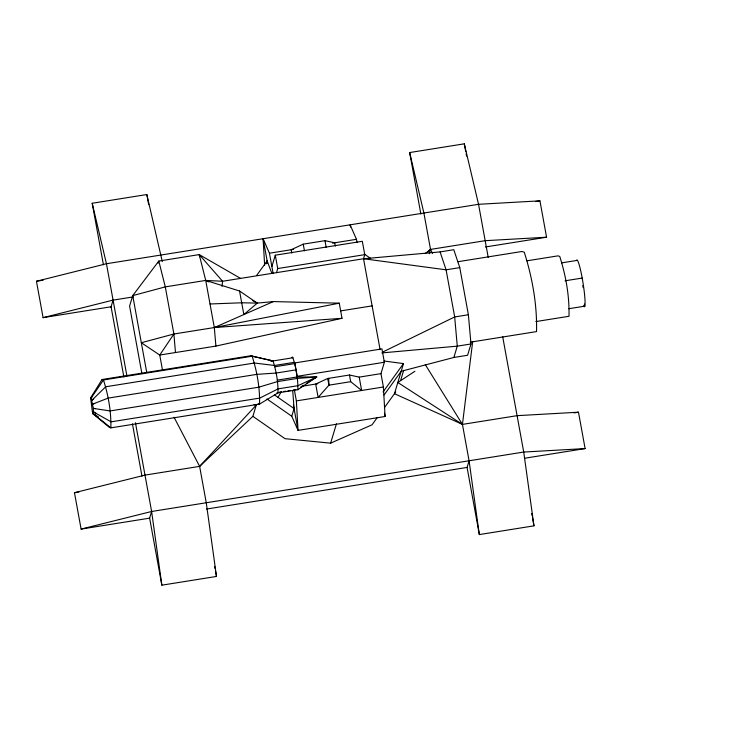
<?xml version="1.0" encoding="UTF-8"?>
<svg xmlns="http://www.w3.org/2000/svg" width="729" height="729" viewBox="0 0 729 729"><rect width="100%" height="100%" fill="white"/><g stroke="black" fill="none" stroke-linecap="round" stroke-linejoin="round"><path stroke-width="1.09" d="M277.011 392.576L277.968 392.876C278.241 382.096 276.291 371.207 273.038 360.946L250.749 355.761L102.042 379.517L90.633 397.925L92.355 411.621L93.102 413.89L109.432 427.404L110.863 427.859L259.56 404.103L277.968 392.876L297.842 389.696L316.678 376.984L297.113 376.966L277.239 380.137M297.842 389.696C298.115 378.916 296.165 368.036 292.912 357.775A16.74 1.722 80.9 0 0 291.964 357.474M222.026 286.433L222.582 281.266L199.227 254.594L158.794 261.055L132.733 295.619L129.589 306.071L141.927 373.713M472.702 341.5L462.441 424.396L469.075 460.774L479.327 534.576L533.965 525.846L523.723 452.044L502.655 336.534M110.89 307.401L113.077 300.12L133.289 296.894M158.166 263.142L158.794 261.055L165.292 286.88L173.894 334L175.479 352.535M174.076 417.298L199.628 466.378L206.261 502.755L216.486 576.448L161.847 585.177L149.627 518.146L151.623 511.485L135.439 422.72M266.276 263.752L267.133 260.882L271.917 273.585M271.871 266.577L275.289 255.186L362.313 241.29L364.755 254.649L363.525 258.749L380.11 349.72M276.491 272.655L277.722 268.545L275.289 255.186M149.627 518.146L81.101 529.09L74.467 492.713L144.989 475.108L199.628 466.378L252.89 416.332L256.262 405.096L254.038 404.613M266.978 398.982L291.773 416.232L298.052 430.392L385.076 416.496L383.399 386.999L380.966 373.64L384.374 362.258L381.941 348.899L294.871 362.942L294.671 363.607L274.797 366.778M297.113 376.966L294.871 362.942M291.773 416.232L294.069 408.568L292.739 390.826M252.89 416.332L285.03 438.685L330.629 443.159L336.452 423.768M429.235 253.738L430.529 249.409L423.895 213.032L409.662 152.552L464.3 143.823L478.543 204.302L488.22 257.401M383.955 361.001L403.492 363.598L394.462 393.715L462.441 424.396L517.089 415.667L578.48 412.204L585.114 448.581L525.062 458.177M400.795 379.937L403.675 370.314M384.065 395.018L401.196 371.261L453.885 357.465L457.274 346.157L454.677 316.942L446.084 269.812L440.088 251.906L363.525 258.749L222.582 281.266L205.724 280.419L165.292 286.88L132.733 295.619L146.729 372.382M440.088 251.906L453.793 249.71L459.789 267.625L468.382 314.755L470.98 343.97L467.59 355.269L453.885 357.465M479.327 534.576L467.079 467.435L469.075 460.774M278.004 397.387L281.376 391.591M173.894 334L141.326 342.739L159.751 355.05L215.912 346.084L342.019 318.309L339.258 303.182L214.317 327.549L173.894 334L159.751 355.05L162.458 369.867M102.042 379.517L103.472 379.964C108.348 395.355 111.273 411.685 110.863 427.859L93.576 414.036L93.321 408.395L91.116 398.07L103.472 379.964L252.17 356.217L273.038 360.946M256.599 275.498L267.133 260.882M383.071 391.929L403.492 363.598M377.33 417.48L372.063 424.788L330.629 443.159M384.575 407.42L395.71 391.974M91.116 398.07L90.633 397.925L92.064 396.23M199.628 466.378L256.262 405.096M428.078 251.724L430.529 249.409L485.177 240.688L546.568 237.217L539.934 200.84L478.543 204.302L106.443 263.743L36.45 281.257L43.084 317.644L111.081 306.781L123.884 376.993M339.258 303.182L273.375 301.578L257.264 303.109L243.851 314.563L239.549 290.999L205.724 280.419L199.227 254.594L240.552 278.396M90.633 397.925L92.355 396.54M425.189 253.574L430.529 249.409L432.616 253.419M93.604 399L91.854 400.339L105.696 386.771L254.403 363.024L274.523 365.484L294.398 362.313M414.919 371.252L397.824 382.488L462.441 424.396L425.262 364.591M300.658 387.035L303.483 385.258M306.308 383.49L316.678 376.984L297.332 378.424L277.457 381.595L258.804 387.19L110.106 410.946L93.321 408.395L95.481 408.577M382.734 352.016L454.677 316.942L468.382 314.755M335.322 246.129L334.711 242.784L324.988 240.679L303.228 244.16L291.19 249.737L291.8 253.081M327.722 378.488L315.693 384.065L318.126 397.423L328.943 385.167L350.695 381.686L361.639 390.48L359.206 377.121L349.483 375.007L327.722 378.488L328.943 385.167L328.661 378.333M273.375 301.578L214.317 327.549L215.912 346.084M314.545 377.768L316.678 376.984L314.509 377.33M94.688 403.447L92.665 404.121L108.129 398.116L256.827 374.36L276.145 373.048L296.01 369.867M314.518 377.64L316.678 376.984L298.006 385.687L278.132 388.858L259.806 398.08L111.109 421.836L93.658 412.031L95.745 412.878M43.084 317.644L113.077 300.12M81.101 529.09L151.623 511.485L523.723 452.044L585.114 448.581M297.304 376.301L384.374 362.258M103.427 264.8L92.2 203.263L146.839 194.534L162.294 261.629M36.45 281.257L43.139 280.191M535.487 201.55L539.934 200.84M264.645 265.228L263.096 238.72L269.438 253.218L293.368 249.391M332.533 243.14L356.463 239.312L357.073 242.657M277.722 268.545L364.755 254.649M485.405 246.985L546.568 237.217M457.885 261.72L521.918 251.496L524.279 252.243C532.352 277.749 537.209 304.804 536.526 331.604L470.241 342.183M459.789 267.625L446.084 269.812L363.525 258.749M527.021 260.809L557.967 255.861L559.754 256.426C565.85 275.662 569.513 296.074 568.994 316.286L535.833 321.58M561.458 262.905L576.448 260.508A23.72 2.442 80.9 0 1 583.218 284.164A23.72 2.442 80.9 0 1 583.428 305.743M340.662 310.9L372.118 305.879M565.057 280.811L582.189 278.068M568.711 308.732L584.776 306.162L584.385 304.02M270.833 361.302L292.912 357.775M470.98 343.97L457.274 346.157L381.832 352.909M302.635 386.151L317.862 383.718M359.206 377.121L380.966 373.64M279.225 392.22L281.43 391.865M283.636 391.519L285.85 391.163M288.055 390.808L290.26 390.462M293.577 389.924L295.783 389.578M293.459 405.224L298.052 430.392L296.366 400.904L383.399 386.999M74.467 492.713L78.96 491.993M574.033 412.915L578.48 412.204M206.507 509.061L467.079 467.435M342.019 318.309L214.317 327.549L205.724 280.419L208.74 281.932M210.025 303.984L241.7 302.781L257.264 303.109L239.549 290.999M250.749 355.761L252.17 356.217C257.045 371.608 259.98 387.937 259.56 404.103L258.139 403.656M95.891 415.576L93.102 413.89L98.442 416.915M93.102 413.89L95.144 414.637M252.453 300.412L257.264 303.109M364.263 254.011L370.697 258.476M274.432 394.899L294.069 408.568M356.463 239.312L350.13 224.824L350.531 227.038M92.2 203.263L106.443 263.743L126.901 375.909M464.3 143.823L465.731 151.659M466.132 153.892L466.542 156.134M531.723 513.535L532.134 515.777M532.534 518.018L533.965 525.846M409.662 152.552L420.879 214.098M384.484 413.215L385.076 416.496M324.988 240.679L326.2 247.359M349.483 375.007L350.695 381.686M303.228 244.16L304.449 250.84M269.438 253.218L273.093 273.257M294.343 389.769L296.366 400.904M263.096 238.72L267.543 263.105M199.227 254.594L199.628 256.781M146.839 194.534L148.68 204.603M214.654 566.397L215.064 568.629M215.474 570.862L216.486 576.448M132.423 423.804L141.973 476.192M151.623 511.485L161.847 585.177M582.845 285.558A18.143 1.868 80.9 0 1 583.127 287.609"/></g></svg>
